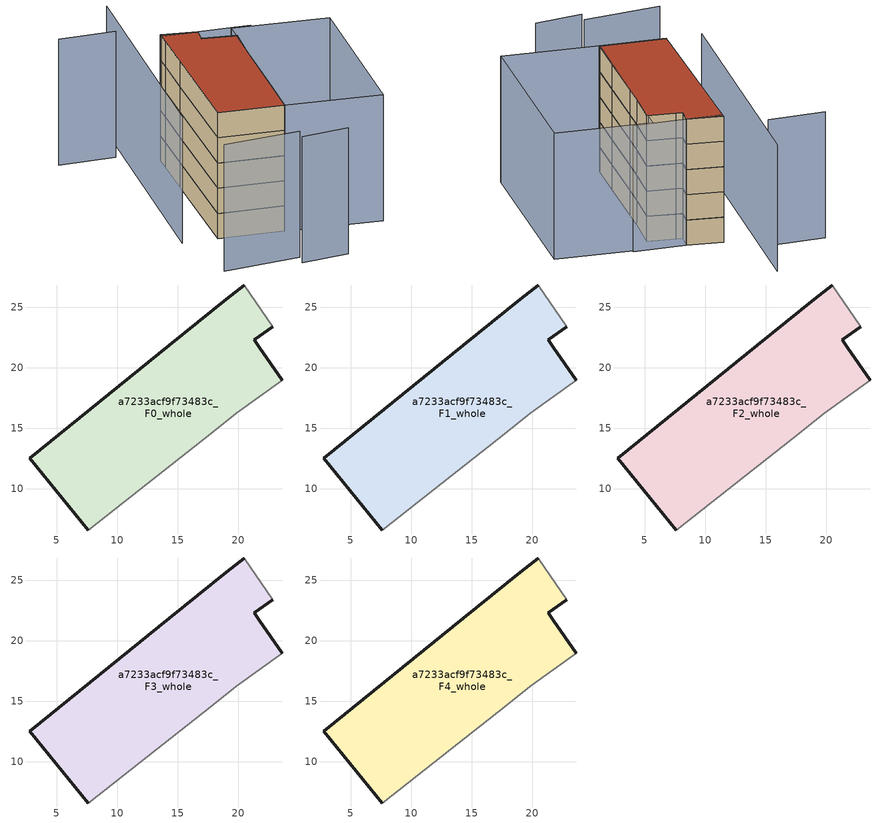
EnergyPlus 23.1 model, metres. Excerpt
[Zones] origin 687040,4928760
a7233acf9f73483c_F0_whole
 floor ground (EU_floor_Construction): 17.7,14.53 19.83,16.21 23.61,18.96 21.73,21.69 21.32,22.28 22.85,23.37 20.47,26.82 19.01,25.63 14.3,21.84 2.78,12.51 7.59,6.59 11.88,9.95 z0
 wall outside (EU_wall_Construction): 7.59,6.59 2.78,12.51 14.3,21.84 19.01,25.63 20.47,26.82 / 22.85,23.37 21.32,22.28 21.73,21.69 23.61,18.96 z0:3
 wall adiabatic (EU_wall_Construction): 20.47,26.82 22.85,23.37 / 23.61,18.96 19.83,16.21 17.7,14.53 11.88,9.95 7.59,6.59 z0:3
a7233acf9f73483c_F1_whole
 floor to a7233acf9f73483c_F0_whole (EU_floor_Construction): 17.7,14.53 19.83,16.21 23.61,18.96 21.73,21.69 21.32,22.28 22.85,23.37 20.47,26.82 19,25.63 14.29,21.84 2.77,12.51 7.59,6.59 11.88,9.95 z3
 wall outside (EU_wall_Construction): 7.59,6.59 2.78,12.51 14.3,21.84 19.01,25.63 20.47,26.82 / 22.85,23.37 21.32,22.28 21.73,21.69 23.61,18.96 z3:6
 wall adiabatic (EU_wall_Construction): 20.47,26.82 22.85,23.37 / 23.61,18.96 19.83,16.21 17.7,14.53 11.88,9.95 7.59,6.59 z3:6
a7233acf9f73483c_F2_whole
 floor to a7233acf9f73483c_F1_whole (EU_floor_Construction): 17.7,14.53 19.83,16.21 23.61,18.96 21.73,21.69 21.32,22.28 22.85,23.37 20.47,26.82 19,25.63 14.29,21.84 2.77,12.51 7.59,6.59 11.88,9.95 z6
 wall outside (EU_wall_Construction): 7.59,6.59 2.78,12.51 14.3,21.84 19.01,25.63 20.47,26.82 / 22.85,23.37 21.32,22.28 21.73,21.69 23.61,18.96 z6:9
 wall adiabatic (EU_wall_Construction): 20.47,26.82 22.85,23.37 / 23.61,18.96 19.83,16.21 17.7,14.53 11.88,9.95 7.59,6.59 z6:9
a7233acf9f73483c_F3_whole
 floor to a7233acf9f73483c_F2_whole (EU_floor_Construction): 17.7,14.53 19.83,16.21 23.61,18.96 21.73,21.69 21.32,22.28 22.85,23.37 20.47,26.82 19,25.63 14.29,21.84 2.77,12.51 7.59,6.59 11.88,9.95 z9
 wall outside (EU_wall_Construction): 7.59,6.59 2.78,12.51 14.3,21.84 19.01,25.63 20.47,26.82 / 22.85,23.37 21.32,22.28 21.73,21.69 23.61,18.96 z9:12
 wall adiabatic (EU_wall_Construction): 20.47,26.82 22.85,23.37 / 23.61,18.96 19.83,16.21 17.7,14.53 11.88,9.95 7.59,6.59 z9:12
a7233acf9f73483c_F4_whole
 floor to a7233acf9f73483c_F3_whole (EU_floor_Construction): 17.7,14.53 19.83,16.21 23.61,18.96 21.73,21.69 21.32,22.28 22.85,23.37 20.47,26.82 19,25.63 14.29,21.84 2.77,12.51 7.59,6.59 11.88,9.95 z12
 wall outside (EU_wall_Construction): 7.59,6.59 2.78,12.51 14.3,21.84 19.01,25.63 20.47,26.82 / 22.85,23.37 21.32,22.28 21.73,21.69 23.61,18.96 z12:15
 wall adiabatic (EU_wall_Construction): 20.47,26.82 22.85,23.37 / 23.61,18.96 19.83,16.21 17.7,14.53 11.88,9.95 7.59,6.59 z12:15
 roof outside (EU_roof_Construction): 20.47,26.82 22.85,23.37 21.32,22.28 21.73,21.69 23.61,18.96 19.83,16.21 17.7,14.53 11.88,9.95 7.59,6.59 2.78,12.51 14.3,21.84 19.01,25.63 z15
shading: 0.25,1.39 4.45,-2.3 / -5.27,8.34 1.53,2.21 / 25.63,35.36 0.17,15.6 / 26.75,18.73 20.17,26.56 / 19.5,31.71 14.98,36.59 / 32.08,11.53 14.52,-2.24 / 14.52,-2.24 7.59,6.61 / 7.59,6.61 25.14,20.37 / 25.14,20.37 32.08,11.53 z0:15
[Building]
EU S2 Campaign: North Axis=0; Terrain=City; Solar Distribution=FullExterior
[Site:Location]
Bologna: Latitude=44.5; Longitude=11.25; Time Zone=1; Elevation=37
[SizingPeriod:WeatherFileDays]
AnnualSizingPeriod: Begin Month=1; Begin Day of Month=1; End Month=12; End Day of Month=31; Day of Week for Start Day=Monday; Use Weather File Daylight Saving Period=No; Use Weather File Rain and Snow Indicators=No
[MATERIAL]
EU_InternalMass_Material: Roughness=MediumRough; Thickness=0.1; Conductivity=1; Density=1800; Specific Heat=900; Thermal Absorptance=0.9; Solar Absorptance=0.7; Visible Absorptance=0.7
[MATERIAL:NOMASS] Roughness=MediumRough; Thermal Absorptance=0.9; Solar Absorptance=0.7; Visible Absorptance=0.7
Name | Thermal Resistance
EU_wall_NoMass | 0.905828
EU_roof_NoMass | 0.37593
EU_floor_NoMass | 0.67114
[CONSTRUCTION]
EU_wall_Construction: EU_wall_NoMass
EU_roof_Construction: EU_roof_NoMass
EU_floor_Construction: EU_floor_NoMass
EU_InternalMass_Construction: EU_InternalMass_Material
[ZONE] Type=1; Multiplier=1; Ceiling Height=autocalculate; Floor Area=autocalculate; Part of Total Floor Area=Yes
Name | Volume
a7233acf9f73483c_F0_whole | 504.588
a7233acf9f73483c_F1_whole; a7233acf9f73483c_F2_whole; a7233acf9f73483c_F3_whole; a7233acf9f73483c_F4_whole | 504.591
[INTERNALMASS] Construction=EU_InternalMass_Construction; Surface Area=165.168
Name | Zone or ZoneList
a7233acf9f73483c_F0_whole_EU_InternalMass | a7233acf9f73483c_F0_whole
a7233acf9f73483c_F1_whole_EU_InternalMass | a7233acf9f73483c_F1_whole
a7233acf9f73483c_F2_whole_EU_InternalMass | a7233acf9f73483c_F2_whole
a7233acf9f73483c_F3_whole_EU_InternalMass | a7233acf9f73483c_F3_whole
a7233acf9f73483c_F4_whole_EU_InternalMass | a7233acf9f73483c_F4_whole
[OTHEREQUIPMENT] Fuel Type=Electricity; Design Level Calculation Method=Watts/Area; Power per Zone Floor Area=1; Fraction Latent=0; Fraction Radiant=0; Fraction Lost=0; Carbon Dioxide Generation Rate=0; EndUse Subcategory=EU_Step8_InternalGains
Name | Zone or ZoneList or Space or SpaceList | Schedule
EU_Step8_InternalGain_a7233acf9f73483c_F0_whole_f000 | a7233acf9f73483c_F0_whole | EU_Step8_GainSchedule_a7233acf9f73483c_F0_whole_f000
EU_Step8_InternalGain_a7233acf9f73483c_F1_whole_f000 | a7233acf9f73483c_F1_whole | EU_Step8_GainSchedule_a7233acf9f73483c_F1_whole_f000
EU_Step8_InternalGain_a7233acf9f73483c_F2_whole_f000 | a7233acf9f73483c_F2_whole | EU_Step8_GainSchedule_a7233acf9f73483c_F2_whole_f000
EU_Step8_InternalGain_a7233acf9f73483c_F3_whole_f000 | a7233acf9f73483c_F3_whole | EU_Step8_GainSchedule_a7233acf9f73483c_F3_whole_f000
EU_Step8_InternalGain_a7233acf9f73483c_F4_whole_f000 | a7233acf9f73483c_F4_whole | EU_Step8_GainSchedule_a7233acf9f73483c_F4_whole_f000
[ZONEVENTILATION:DESIGNFLOWRATE] Schedule=EU_AlwaysOn; Design Flow Rate Calculation Method=AirChanges/Hour; Air Changes per Hour=0.73129; Ventilation Type=Natural; Fan Pressure Rise=0; Fan Total Efficiency=1; Constant Term Coefficient=1; Temperature Term Coefficient=0; Velocity Term Coefficient=0; Velocity Squared Term Coefficient=0; Minimum Indoor Temperature=-100; Maximum Indoor Temperature=100; Delta Temperature=-100; Minimum Outdoor Temperature=-100; Maximum Outdoor Temperature=100; Maximum Wind Speed=40
Name | Zone or ZoneList or Space or SpaceList
EU_ConstantAir_a7233acf9f73483c_F0_whole | a7233acf9f73483c_F0_whole
EU_ConstantAir_a7233acf9f73483c_F1_whole | a7233acf9f73483c_F1_whole
EU_ConstantAir_a7233acf9f73483c_F2_whole | a7233acf9f73483c_F2_whole
EU_ConstantAir_a7233acf9f73483c_F3_whole | a7233acf9f73483c_F3_whole
EU_ConstantAir_a7233acf9f73483c_F4_whole | a7233acf9f73483c_F4_whole
[HVACTEMPLATE:THERMOSTAT] Constant Heating Setpoint=20; Constant Cooling Setpoint=50
EU_HeatOnly_a7233acf9f73483c_F0_whole; EU_HeatOnly_a7233acf9f73483c_F1_whole; EU_HeatOnly_a7233acf9f73483c_F2_whole; EU_HeatOnly_a7233acf9f73483c_F3_whole; EU_HeatOnly_a7233acf9f73483c_F4_whole
[HVACTEMPLATE:ZONE:IDEALLOADSAIRSYSTEM] System Availability Schedule=EU_AlwaysOn; Maximum Heating Supply Air Temperature=50; Minimum Cooling Supply Air Temperature=13; Maximum Heating Supply Air Humidity Ratio=0.0156; Minimum Cooling Supply Air Humidity Ratio=0.0077; Heating Limit=NoLimit; Cooling Limit=NoLimit; Heating Availability Schedule=EU_AlwaysOn; Cooling Availability Schedule=EU_CoolingOff; Dehumidification Control Type=ConstantSensibleHeatRatio; Cooling Sensible Heat Ratio=0.7; Dehumidification Setpoint=60; Humidification Control Type=None; Humidification Setpoint=30; Outdoor Air Method=None; Outdoor Air Flow Rate per Person=0.00944; Outdoor Air Flow Rate per Zone Floor Area=0; Outdoor Air Flow Rate per Zone=0; Demand Controlled Ventilation Type=None; Outdoor Air Economizer Type=NoEconomizer; Heat Recovery Type=None; Sensible Heat Recovery Effectiveness=0.7; Latent Heat Recovery Effectiveness=0.65
Name | Template Thermostat
a7233acf9f73483c_F0_whole | EU_HeatOnly_a7233acf9f73483c_F0_whole
a7233acf9f73483c_F1_whole | EU_HeatOnly_a7233acf9f73483c_F1_whole
a7233acf9f73483c_F2_whole | EU_HeatOnly_a7233acf9f73483c_F2_whole
a7233acf9f73483c_F3_whole | EU_HeatOnly_a7233acf9f73483c_F3_whole
a7233acf9f73483c_F4_whole | EU_HeatOnly_a7233acf9f73483c_F4_whole
[SIZING:ZONE] Zone Cooling Design Supply Air Temperature Input Method=SupplyAirTemperature; Zone Cooling Design Supply Air Temperature=13; Zone Heating Design Supply Air Temperature Input Method=SupplyAirTemperature; Zone Heating Design Supply Air Temperature=50; Zone Cooling Design Supply Air Humidity Ratio=0.008; Zone Heating Design Supply Air Humidity Ratio=0.008; Cooling Design Air Flow Method=DesignDay; Cooling Design Air Flow Rate=0; Cooling Minimum Air Flow per Zone Floor Area=0.000762; Cooling Minimum Air Flow=0; Cooling Minimum Air Flow Fraction=0.2; Heating Design Air Flow Method=DesignDay; Heating Design Air Flow Rate=0; Heating Maximum Air Flow per Zone Floor Area=0.002032; Heating Maximum Air Flow=0.141576; Heating Maximum Air Flow Fraction=0.3; Account for Dedicated Outdoor Air System=No; Dedicated Outdoor Air System Control Strategy=NeutralSupplyAir; Dedicated Outdoor Air Low Setpoint Temperature for Design=autosize; Dedicated Outdoor Air High Setpoint Temperature for Design=autosize; Zone Load Sizing Method=Sensible Load Only No Latent Load; Zone Latent Cooling Design Supply Air Humidity Ratio Input Method=HumidityRatioDifference; Zone Cooling Design Supply Air Humidity Ratio Difference=0.005; Zone Latent Heating Design Supply Air Humidity Ratio Input Method=HumidityRatioDifference; Zone Humidification Design Supply Air Humidity Ratio Difference=0.005
a7233acf9f73483c_F0_whole; a7233acf9f73483c_F1_whole; a7233acf9f73483c_F2_whole; a7233acf9f73483c_F3_whole; a7233acf9f73483c_F4_whole
[SCHEDULE:CONSTANT]
Name | Hourly Value
EU_AlwaysOn | 1
EU_CoolingOff | 0
[SCHEDULE:FILE] Column Number=1; Rows to Skip at Top=0; Number of Hours of Data=8760; Column Separator=Comma; Interpolate to Timestep=No; Minutes per Item=60; Adjust Schedule for Daylight Savings=Yes
Name | File
EU_Step8_GainSchedule_a7233acf9f73483c_F0_whole_f000 | ../../schedules/a7233acf9f73483c/a7233acf9f73483c_F0_whole_f000_gain.csv
EU_Step8_GainSchedule_a7233acf9f73483c_F1_whole_f000 | ../../schedules/a7233acf9f73483c/a7233acf9f73483c_F1_whole_f000_gain.csv
EU_Step8_GainSchedule_a7233acf9f73483c_F2_whole_f000 | ../../schedules/a7233acf9f73483c/a7233acf9f73483c_F2_whole_f000_gain.csv
EU_Step8_GainSchedule_a7233acf9f73483c_F3_whole_f000 | ../../schedules/a7233acf9f73483c/a7233acf9f73483c_F3_whole_f000_gain.csv
EU_Step8_GainSchedule_a7233acf9f73483c_F4_whole_f000 | ../../schedules/a7233acf9f73483c/a7233acf9f73483c_F4_whole_f000_gain.csv
